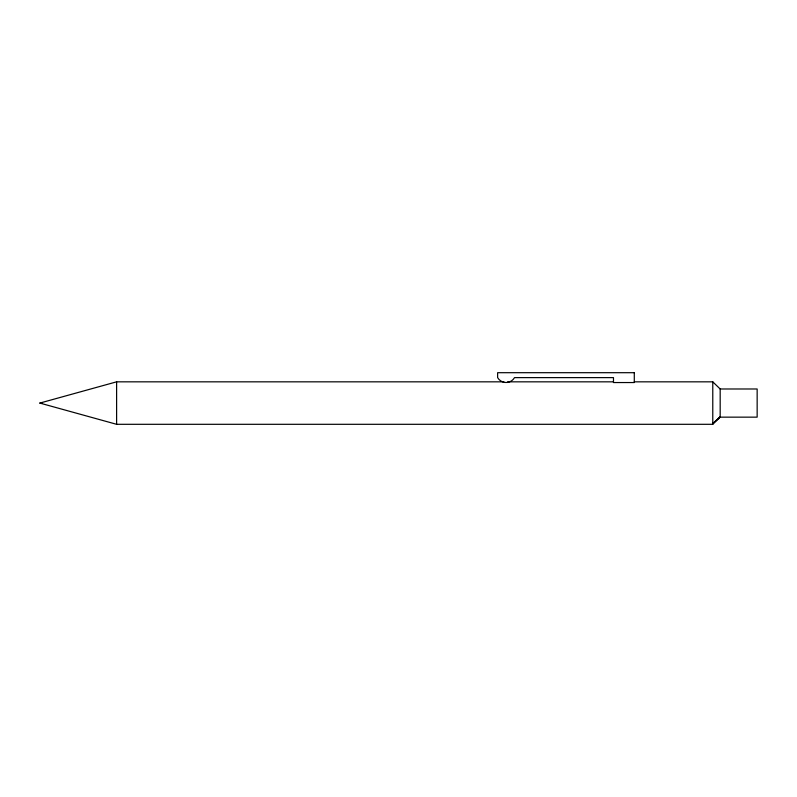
<?xml version="1.0" encoding="UTF-8"?>
<svg xmlns="http://www.w3.org/2000/svg" width="797" height="797" viewBox="0 0 797 797"><rect width="100%" height="100%" fill="white"/><g stroke="black" fill="none" stroke-linecap="round" stroke-linejoin="round"><path stroke-width="1.2" d="M503.893 381.833L116.611 381.833L39.85 403.073L116.611 424.303L712.777 424.303L720.179 416.771L712.777 423.586L720.179 417.15L757.15 417.15L757.15 388.986L720.179 388.986L712.777 381.833L634.292 381.833M507.629 381.833L613.481 381.833M39.85 403.073L42.331 403.073M720.179 388.986L720.179 417.15M712.777 381.833L712.777 424.303M116.611 381.833L116.611 424.303M634.292 372.697L497.627 372.697L497.627 377.619A9.743 9.743 0 0 0 514.533 377.619L613.481 377.619L613.481 382.55L634.292 382.55L634.292 372.697"/></g></svg>
